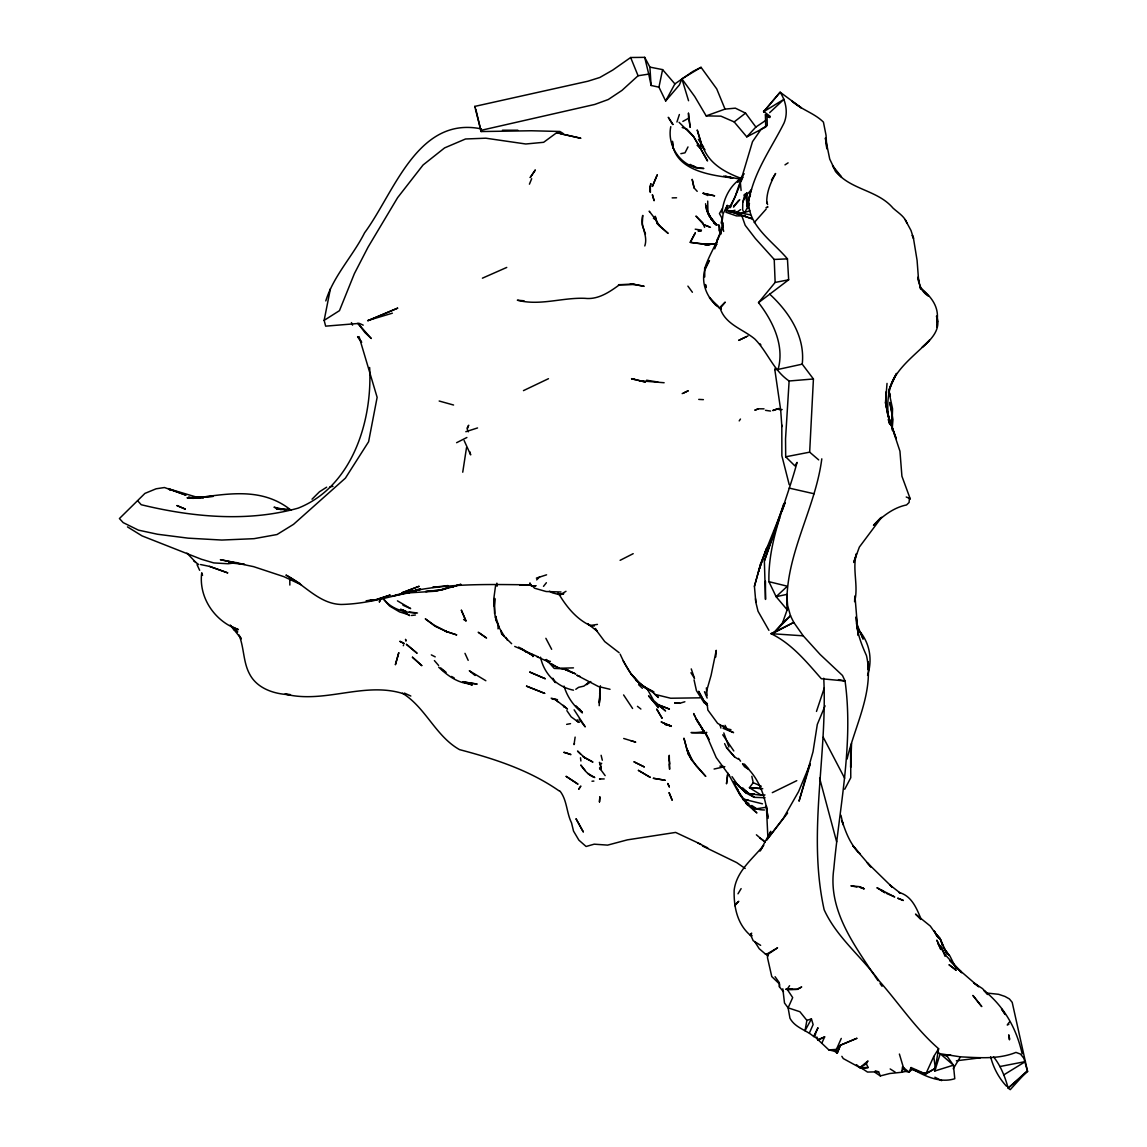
<?xml version="1.0" encoding="UTF-8"?>
<svg xmlns="http://www.w3.org/2000/svg" width="1147" height="1147" viewBox="0 0 1147 1147"><rect width="100%" height="100%" fill="white"/><g stroke="black" fill="none" stroke-linecap="round" stroke-linejoin="round"><path stroke-width="1.5" d="M577.601 721.707L577.371 719.958L577.558 721.363M934.791 1067.599L934.776 1070.997L953.429 1065.176L954.777 1078.725C940.612 1083.169 926.274 1076.789 914.016 1069.922M499.389 628.069L495.705 619.638L495.719 616.67L499.389 628.069L503.906 635.538M704.717 276.972L704.745 270.291L709.448 260.527C698.48 274.75 703.914 296.213 717.979 306.192L709.434 297.661L715.57 305.045L721.205 309.045L719.198 308.07L725.234 302.12L720.158 308.285C725.449 324.644 742.998 329.089 754.841 339.039C767.701 352.086 773.379 370.352 789.122 380.99L785.537 438.857L785.695 456.807L794.885 465.868L797.065 462.413C786.57 501.884 767.902 539.95 768.92 581.672L776.118 596.684L787.172 609.774L782.512 622.921L773.652 633.001L770.97 633.646C791.731 643.653 806.427 661.776 821.324 678.723L845.052 680.988C853.726 743.715 839.504 806.398 833.826 868.709C827.919 909.112 853.024 943.293 874.071 974.921M783.53 991.825L779.473 986.936L779.516 984.04L771.759 976.556L767.529 957.86L767.429 954.662L777.551 947.838L767.357 953.745M498.042 628.871L498.142 624.226M747.686 208.396L746.869 193.04L744.876 194.417L742.812 202.116L742.639 209.7L744.016 212.869M669.131 760.576L669.26 755.299L669.619 769.293L669.217 764.074M688.989 119.575L690.15 127.36L688.501 113.424M886.058 402.64L886.359 391.643L886.058 404.676L887.764 414.497L899.951 451.215L901.915 476.22L910.345 499.189M823.747 678.221C827.618 755.357 807.259 833.324 824.148 909.757C836.665 937.343 861.612 956.641 879.176 980.914C899.047 1003.41 915.836 1029.017 938.633 1048.731L934.776 1070.997L940.225 1053.749L937.5 1052.172M854.787 596.34L854.615 601.688C858.716 585.701 852.035 569.385 856.479 553.671L854.157 561.026M782.813 988.786L784.505 1003.037L788.104 1007.84L789.968 1018.264C795.43 1028.171 806.456 1029.82 814.069 1036.888L817.983 1027.755L813.94 1035.87L828.822 1049.892L834.557 1051.24L837.181 1053.261L840.436 1045.204L856.795 1038.336L840.436 1045.204L834.557 1051.24M818.686 459.89L809.667 452.162L813.424 378.983L802.226 364.158C805.38 336.716 789.093 312.013 769.723 294.177L758.525 302.622C772.834 321.131 784.806 345.605 778.082 369.42L774.813 369.563L780.691 410.11L781.867 426.584L781.81 425.078L781.867 455.76L789.222 484.679M642.607 215.593C639.94 226.274 648.385 235.207 644.8 245.96M891.993 419.616L891.778 411.687L889.757 402.411L892.968 419.458L892.108 430.01M600.627 766.612L600.455 769.479L599.523 767.974L605.157 775.616M670.78 126.657C666.593 146.974 682.494 168.924 703.842 168.48L695.412 167.419M599.193 705.677L600.11 687.182M715.771 656.973L716.244 650.335L711.097 675.311L706.251 692.243M885.47 402.597L889.455 420.189L896.18 438.57L887.764 414.497L885.47 402.597L887.032 383.413M599.652 693.849L600.383 685.777M769.723 294.177L788.663 279.796L787.444 258.864C770.397 238.691 739.586 220.396 751.486 189.499C758.396 165.612 773.021 145.009 784.075 122.958C788.276 112.807 786.025 101.208 780.132 92.204L763.658 111.718L780.132 92.204L801.423 107.918L792.19 101.323C801.581 109.782 814.542 113.223 823.431 122.127L826.041 135.26L826.829 148.852L825.396 138.013L829.74 159.103L834.959 169.957L832.521 165.598L841.525 176.982L835.188 170.817C850.156 190.015 877.34 189.671 893.011 208.094C898.044 212.697 904.854 216.539 906.99 223.364M495.705 619.638L496.106 616.398M767.658 207.478L767.773 206.589L766.01 207.722M575.134 737.105L574.03 744.589L574.504 743.471M649.704 190.187L650.808 183.778L649.704 190.187L650.378 192.381L650.306 186.187M721.922 227.852L722.725 222.532L723.097 226.088M462.743 472.206L466.514 447.617M722.022 212.826C723.313 198.417 730.367 184.237 743.342 177.039M797.38 989.445L801.696 986.979L796.548 989.359L786.039 989.187L787.459 989.732L792.692 997.589L788.104 1007.84L799.903 1011.726L806.886 1020.371L805.008 1030.78L811.431 1018.909L813.123 1024.572L809.452 1032.859M325.791 300.93C333.404 276.011 352.946 255.953 364.588 232.798C394.267 192.71 417.293 115.747 481.41 128.908M880.423 518.014L873.484 525.312C882.602 516.136 893.585 507.548 906.546 504.952L909.112 502.472L909.442 497.282M714.753 248.87L717.664 238.748L722.882 226.475C718.337 241.558 709.09 254.204 704.487 269.201M363.212 325.146L359.283 323.397L325.648 326.149L324.142 320.357L330.408 288.743M821.797 458.829C815.202 510.243 783.616 557.069 787.172 609.774M688.558 100.735L681.892 78.842L694.767 96.592L706.165 115.89L720.904 116.148L734.18 121.912L746.783 136.866L755.873 127.059L745.55 113.123L735.356 108.162L725.033 109.108L716.732 88.907L701.046 67.329L681.892 78.842L679.397 84.935L665.661 100.993L658.952 87.172L662.593 69.623L649.905 67.114L644.7 57.35L630.649 57.508L612.713 70.096L599.809 77.494L587.837 81.236L474.743 106.413L481.138 131.547L531.247 130.758L559.865 131.475L562.962 133.353L556.61 132.78L543.635 142.3L525.799 143.992L485.812 138.199L465.524 138.988L444.592 147.906L423.071 164.982L397.622 197.642L368.115 247.049L354.394 273.617L339.455 310.665L324.142 320.357M494.543 613.487L494.744 598.447L494.214 606.075L495.26 617.66M495.604 585.414L493.726 599.236L494.214 606.075L494.027 601.931M721.133 223.106L722.137 218.575L719.441 213.557L722.381 208.568M769.995 834.758L770.755 831.303L760.676 849.913M760.647 945.343L753.178 940.698L751.013 935.751L751.615 933.128L749.894 934.905C737.048 923.607 733.736 906.56 734.152 890.187C736.56 871.003 752.375 859.261 763.701 845.253L760.017 851.131M715.384 247.006L717.664 238.748M768.92 630.348L758.024 611.236L755.816 602.218L754.425 586.303L760.805 563.206L784.892 502.974M754.425 586.303L760.805 563.206M867.562 675.411C872.48 660.328 870.1 644.041 859.978 631.624L863.161 639.123L856.58 623.481M810.183 764.246L799.029 801.194L813.022 751.758L817.309 724.402L825.066 705.835M847.088 759.07C854.83 725.578 874.588 690.967 866.472 655.597C860.91 643.309 856.135 630.535 856.192 616.842L858.2 635.381L854.974 596.182M746.124 195.363L746.869 193.04L742.812 202.116M676.931 122.012L679.382 114.514M816.478 711.427L824.32 687.899M750.482 194.46L746.625 205.973L751.486 189.499L745.564 196.209M765.465 581.328L765.508 599.437L764.375 561.012L783.616 504.135M725.65 209.958L727.227 205.471L730.496 206.646L725.65 209.958L751.902 218.747L725.65 209.958L750.453 214.89M764.375 561.012L779.659 517.928M782.01 511.29L784.949 503.003M853.698 562.489L859.361 547.076L881.627 517.268M403.3 645.718L403.558 645.001M580.597 786.555L578.676 789.265L580.826 786.01M899.391 1054.05L903.549 1067.943L901.843 1072.259L889.771 1073.506L880.323 1075.929L874.631 1072.13M774.813 369.563L775.415 368.072M529.427 184.18L531.678 178.703M740.173 184.681L730.381 207.65M810.026 764.189L798.599 791.559L783.415 818.126L766.726 839.977L787.602 813.08M840.436 1045.204L837.181 1053.261L836.421 1049.405L841.267 1038.422M720.158 308.285L720.789 306.808M933.73 1056.53L925.772 1074.036L911.062 1067.556L909.026 1072.144L905.643 1071.413L901.843 1072.259L902.503 1066.782L909.026 1072.144L911.879 1069.534L925.772 1074.036L935.393 1068.316L933.73 1056.53L938.633 1048.731M821.983 1042.809L824.65 1036.902L817.582 1039.813M687.999 146.931L685.003 152.809L680.845 153.684M599.996 764.547L601.702 763.257M744.876 212.338L749.478 203.564M729.721 206.919L735.112 196.926L739.141 184.667L742.496 178.559M665.661 100.993L674.895 83.903L692.845 71.472L701.046 67.329M844.722 789.265L850.773 777.723L850.687 747.944L850.658 767.3L851.561 743.299M467.13 428.017L468.693 425.222L467.23 429.05L468.263 431.831M856.465 1064.674L859.906 1067.642L866.343 1063.842L867.964 1060.946L859.906 1067.642L843.26 1058.566L841.855 1056.33M737.994 893.814L741.12 888.624M953.229 1068.789L960.412 1056.846C978.864 1057.692 998.435 1059.556 1015.941 1052.401L1020.472 1054.079L1023.87 1058.265L1027.583 1071.57L1008.141 1088.116L1010.263 1089.65L1026.178 1072.101M768.117 546.144L766.196 549.184L758.611 571.106L766.196 549.184L768.103 546.316M754.224 222.59L766.196 209.055M530.358 177.312L535.348 169.942L530.186 177.57M739.198 420.892L740.46 419.056M787.559 988.657L789.58 985.717M735.241 204.596L733.478 207.034L739.772 199.707M1009.346 1022.149L1007.252 1024.974L1008.873 1024.271M771.487 180.022L775.601 173.498C770.641 182.602 766.196 192.839 766.827 203.42L766.741 201.915L767.615 204.51M751.83 776.304L753.235 782.67L749.435 787.717L761.508 795.258L764.992 794.928M744.202 173.742L737.65 182.158L739.93 180.108M543.506 586.361L546.388 582.719M758.525 302.622L775.143 282.434L788.663 279.796M733.836 206.116L738.725 200.395M525.484 651.166L533.427 655.955L532.853 656.586L532.007 654.292M536.653 579.88L539.649 576.898M359.068 336.63L377.134 397.349L368.603 441.738L345.405 478.141L293.546 524.322L277.015 534.531L254.032 538.674L221.83 540.051L188.137 538.158L157.497 534.244L138.443 530.143L123.188 522.631L119.417 518.544L144.923 493.396L156.107 488.794L164.451 487.532L186.029 495.189L168.523 488.78L199.664 498.042L194.101 496.895L203.291 498.156M813.94 1035.87L815.603 1034.221M769.651 112.664L784.018 99.259L763.658 111.718M312.027 499.203L319.483 491.776L326.666 487.188M658.952 87.172L651.095 85.466L648.729 74.111L638.062 75.745L621.989 90.384L608.268 99.517L594.748 104.449L480.579 130.443M1026.035 1072.001L1008.141 1088.116C1005.116 1077.047 1000.786 1065.778 993.517 1056.817M589.888 681.691L586.604 684.644L590.777 681.533M782.512 622.921L790.484 615.81L787.631 605.53L786.77 594.418L776.118 596.684L787.372 586.217L768.92 581.672M734.18 121.912L745.55 113.123M589.558 681.791L583.88 686.121L578.59 687.325L575.794 689.29M618.735 285.302C608.885 292.471 597.759 299.826 584.97 298.335C562.36 297.374 539.864 306.106 517.354 300.213L524.036 300.786M755.873 127.059L765.766 120.406M743.901 195.062L744.876 194.417L745.005 195.779M784.992 164.867L788.089 162.86M633.187 553.671L620.111 560.324M1003.854 1074.839L1025.418 1061.577L999.797 1066.552M565.987 591.307L560.066 594.863L551.979 592.712M735.499 213.127L740.532 209.672M682.852 121.41L688.601 118.256M748.016 335.899L738.682 340.387L746.468 336.645M935.393 1068.316L926.489 1073.191L921.93 1073.047L914.188 1069.793M746.783 136.866L765.737 127.03L765.393 114.757L769.766 117.295M456.606 442.699L466.886 437.494M772.304 792.649L796.778 780.663M824.65 1036.902L818.083 1040.114L816.865 1036.974M683.569 393.034L688.272 390.769L682.193 393.607M523.462 390.625L548.467 378.696M482.414 278.176L506.745 267.437M729.076 211.794L735.012 210.245M753.608 809.223L766.196 807.259M758.181 408.862L754.798 410.196L758.497 408.805L764.031 408.848M706.165 115.89L725.033 109.108M519.749 585.257L530.502 584.812L529.885 582.948L531.706 586.26L535.807 585.744L531.706 586.26L530.502 584.812C484.177 584.468 436.806 582.576 391.772 596.297L406.841 593.228L419.859 588.812M459.001 584.669L452.305 586.934L460.75 584.253M945.343 1055.828L950.677 1054.982L943.537 1054.91M536.366 578.117L546.574 574.819M806.886 1020.371L811.431 1018.909M465.825 431.702L477.553 427.946M440.706 590.017L448.979 587.364L436.577 591.135L404.948 593.114M738.51 214.403L749.851 210.79M375.47 599.752L390.238 595.035L375.141 600.225L366.151 600.799L375.47 599.752L370.123 600.354M704.172 731.628C691.727 733.765 682.58 731.614 703.355 733.32L706.151 732.446M367.613 320.601L392.374 313.174M674.923 703.011L679.712 703.283L684.874 701.763M406.841 593.228L420.705 589.3L406.138 593.085L414.999 591.393L404.862 592.827M570.518 723.657L566.647 724.359M460.664 584.454L441.652 589.974M703.355 733.32L706.824 732.446M416.935 590.304C391.916 596.182 367.011 603.996 341.118 604.469C319.067 603.895 304.328 584.454 285.947 575.077L300.313 583.751M714.094 769.035L724.818 766.669M778.082 369.42L802.226 364.158M785.695 456.807L809.667 452.162M329.949 486.858L332.988 486.342M597.444 624.398L590.203 625.516C576.697 619.208 566.976 607.337 559.392 594.892M868.15 1067.527L859.906 1067.642L862.085 1068.474L868.15 1067.527L866.343 1063.842M956.369 1060.789L980.427 1057.806M742.123 215.894L745.464 215.493M436.577 586.906L432.591 587.393L448.047 585.558M411.472 615.48L415.415 615.021M193.169 498.357C227.364 493.941 261.774 486.672 291.08 510.229M439.029 590.189L425.609 591.508L439.875 590.146M517.842 130.228L502.443 130.228M789.122 380.99L813.424 378.983M618.491 284.843L633.875 284.356L618.893 284.685M563.406 668.816L554.216 668.414L546.287 659.468C551.234 666.507 560.066 668.486 568.08 669.877M779.243 409.723L782.125 409.536M697.204 191.348L694.093 187.922L692.215 179.477L694.093 187.922M828.822 1049.892L836.421 1049.405M701.075 230.762L698.05 230.948L701.319 230.776M591.981 781.222L593.874 781.093M706.093 244.239L716.789 244.211L704.244 244.311L690.25 242.347L695.268 232.927L690.25 242.347L706.093 244.239L716.789 244.211M754.998 942.074L759.228 948.727L765.379 954.003L768.504 953.845M723.657 231.407L721.907 222.833L723.126 213.758L727.227 205.471L725.965 212.252L736.474 215.908L741.88 215.894L745.192 225.299L755.371 238.519L774.225 259.451L787.444 258.864M787.459 989.732L796.548 989.359M573.457 667.869L561.829 668.199L575.722 673.949L566.001 669.604M880.323 1075.929L878.588 1071.814L867.505 1072.058L862.085 1068.474M672.156 197.886L676.544 197.786M751.013 935.751L752.102 935.737L749.894 934.905M604.211 778.928L599.494 778.971L600.498 778.985M533.269 586.934L534.574 588.21L546.13 591.522L561.012 591.995M699.727 697.835L670.68 698.236L656.141 694.681M288.786 509.196L276.484 509.01L285.918 509.842M765.063 797.724L754.396 797.351L746.224 793.122L738.568 786.025L748.876 793.71L754.181 793.81M786.039 989.187L792.52 989.331M719.872 766.139L723.112 766.225M417.508 613C404.934 612.871 390.568 609.1 383.17 598.247M698.738 399.4L703.398 399.643M770.54 411.07L765.493 410.325M803.215 635.825L770.97 633.646L793.767 622.405L803.215 635.825L820.134 654.478L842.472 675.468L845.052 680.988L838.486 679.641M761.608 788.548L749.435 787.717L762.755 788.72M674.723 702.925L679.712 703.283M709.778 244.87L704.487 244.483L708.645 245.028M634.348 379.499L631.596 378.668L639.596 380.732L664.127 382.74M285.675 509.813L274.018 507.218L281.015 509.598M704.244 244.311L708.387 244.727M657.891 382.037L646.578 380.216M946.533 1055.441L953.429 1065.176L940.225 1053.749L960.412 1056.846M987.352 993.101L998.621 994.306L1004.958 996.442L1009.417 998.937L1012.199 1002.349L1027.583 1071.57M859.089 886.631L863.29 888.509L859.089 886.631L850.902 885.799L856.952 887.075M409.293 612.011L415.874 612.799M742.726 787.96L748.876 793.71L761.508 795.258M594.232 626.076L590.203 625.516L587.522 623.595L597.358 631.366L595.379 628.441M725.65 176.237L732.603 177.971C710.022 175.219 675.583 170.43 672.156 142.472M550.417 661.36L545.872 660.686L536.782 656.658M695.225 229.185L701.477 230.117M723.7 176.05L740.733 179.247M189.671 498.214L187.061 497.798L213.299 496.321L193.485 498.099L188.452 497.268L192.94 498.357M733.851 781.594L738.926 785.466M610.032 689.29L598.447 686.537L576.769 675.196L580.009 676.443M404.217 693.978C364.732 680.888 324.787 704.172 285.001 694.05L290.478 694.695C274.793 694.351 257.157 688.774 249.559 673.977C243.064 661.948 244.211 647.553 238.963 634.879M726.668 176.853L732.603 177.971M727.642 773.021C737.163 787.717 743.07 809.911 764.461 809.983M200.567 564.539L209.586 566.403L227.622 572.84L209.586 566.403M748.418 800.233L744.073 799.316L762.468 803.818M560.711 133.798L580.869 138.271L556.61 132.78M639.596 380.732L645.474 382.037L631.596 378.668M554.775 699.297L551.836 698.652L554.603 699.555M703.097 193.255L714.495 195.807L703.097 193.255L707.771 195.535M789.193 488.106L814.098 493.769M554.488 698.996L557.499 699.684M730.983 729.693L726.911 728.761L717.606 723.313L707.857 710.036L707.068 703.67M671.009 725.951L664.988 724.359L670.508 725.822L661.131 721.95L671.339 726.381L670.809 725.664M551.148 698.179L552.997 698.652M439.172 401.02L453.567 405.02M630.864 740.704L635.725 742.123L623.71 738.482M406.396 614.018L399.557 611.925L389.65 606.06L383.155 598.763M463.273 681.848L477.152 684.099L462.929 681.935L471.345 683.87C458.384 683.641 447.717 675.784 438.713 667.21M875.304 1070.811L878.588 1071.814M682.207 127.503L686.852 129.037L693.62 136.522L707.541 160.953L698.337 144.565M547.047 661.346L548.438 661.833L545.456 659.998M463.187 681.877L472.306 685.031L462.987 681.633M716.015 224.339L709.405 216.367L716.015 224.339L718.796 225.299M860.508 887.463L864.336 888.839L859.619 886.875M573.486 690.179C556.754 686.838 543.922 673.791 540.538 657.188M400.92 609.358L405.966 611.208M723.069 728.288L733.564 732.618L726.467 729.134M741.077 178.344C726.108 172.839 710.997 164.738 704.043 149.612M704.602 227.364L702.767 222.762L695.942 216.08L703.857 224.755L710.48 227.292M658.034 704.688L669.375 709.061L658.034 704.688L665.575 710.968L653.718 700.573L647.281 689.06M703.857 224.755L709.463 226.92M549.399 591.25L551.248 592.01M886.473 893.384L894.732 896.954L876.925 887.721L884.853 892.724L880.867 889.757L882.115 890.674M559.937 791.014C567.134 800.018 566.46 812.75 571.521 822.843L573.529 831.102L578.891 840.149L586.088 846.486L594.203 844.178L607.623 845.124L627.366 839.862L675.626 832.421L700.817 844.235M400.475 609.344L404.848 611.193L401.995 609.731M514.731 646.435L525.054 650.793L521.01 648.313M906.245 497.009L909.256 498.285M402.941 605.215L410.64 608.598L397.45 600.856M753.235 782.67L761.293 786.24M518.63 647.066L525.856 651.869L525.24 651.095L538.086 656.83M404.404 693.103L410.827 696.043M301.446 584.855L283.897 576.669L253.63 566.661L220.382 559.679L244.497 564.367L228.611 562.747L236.841 562.647L228.167 563.75L213.743 562.919L201.313 559.234L142.027 535.878L127.475 526.889M565.528 669.418L573.701 673.246M716.172 223.894L713.506 222.647L716.086 224.941M653.919 691.913L643.911 686.523L653.432 692.544M697.706 842.945L707.742 847.891M934.848 1077.219L941.63 1080.632M431.329 654.894L435.215 656.858M584.812 757.837L592.927 762.095L582.948 756.432L584.812 757.837L577.529 751.056L580.583 754.095M690.193 164.408L695.813 167.462L692.86 165.742M702.552 846.013L736.704 862.601L745.192 868.494M451.531 676.458L454.155 677.92M555.98 700.014L567.464 709.061L564.295 706.251M693.132 165.914L695.813 167.462M403.486 611.982L409.68 615.566L405.264 612.928M587.909 773.465L594.763 777.523C588.54 775.644 584.339 770.096 580.755 765.02L585.4 770.727M525.24 651.095L533.427 655.955M765.379 954.003L768.318 955.752M463.603 619.48L465.954 620.885L461.381 610.276L465.954 620.885M485.841 680.73L469.309 670.751L475.102 675.497M551.42 663.697L558.575 668.07M724.617 743.614L726.538 747.629L734.596 756.905L738.066 759.056M748.389 769.221L744.575 766.813L742.568 764.002M576.64 720.431L579.206 722.051M890.172 1068.947L895.219 1072.173M653.403 218.288L655.969 219.952L657.389 223.722L659.783 226.26L668.128 233.4L657.389 223.722L655.238 216.267L655.969 219.952L649.202 211.148L649.56 211.865M743.199 799.903L748.891 803.631M751.744 805.481L756.016 808.277M557.901 593.329L560.094 594.763L563.779 593.73L558.818 594.103L560.066 594.863L558.044 593.386M765.393 114.757L769.709 117.596M748.876 793.71L754.396 797.351L738.568 786.025M559.105 790.885C529.297 770.11 494.515 758.812 459.56 749.636C435.616 736.216 425.781 707.67 402.525 693.247M649.13 690.293C634.908 682.752 626.52 668.314 620.154 654.148M759.73 837.955L763.873 840.751M478.184 632.269L486.557 638.019L478.7 632.484M578.748 722.395L571.163 716.875L566.862 710.624M186.961 553.112L195.893 562.46M442.427 670.02L445.022 671.927M193.628 560.826L198.732 564.568M763.472 111.288L770.254 116.406M637.445 706.337L640.886 709.032M643.911 686.523L647.453 689.318M500.68 630.735L501.683 633.961L511.634 643.696M501.683 633.961L504.451 636.198M724.287 726.625L726.911 728.761L725.047 725.334M440.72 667.941L446.14 672.386M707.412 703.713L703.412 700.344L698.623 691.297L706.05 704.487L703.412 700.344L707.57 705.505M858.214 852.078L852.995 845.927L871.06 867.032L867.304 862.802L892.38 887.305L890.201 885.212L900.581 893.327L899.047 892.481C911.392 895.678 916.582 908.023 920.898 918.761M756.403 834.801L765.092 842.242M860.135 853.741C850.73 845.31 845.841 832.708 842.099 820.894L843.088 824.75L840.952 815.23M679.053 122.299L693.462 136.493L700.731 148.752L697.075 145.225M752.919 809.366L756.891 812.951L746.181 803.631M654.478 693.921L658.392 697.505L650.908 690.494M692.387 292.256L687.899 286.119M555.42 699.441L557.944 701.821M638.578 684.644L642.392 688.286M944.755 949.931L949.859 955.881L955.981 968.097M737.736 784.935L746.224 793.122M704.975 149.655L700.287 145.024L704.172 148.995M935.723 933.744L940.153 938.705L942.82 945.702L940.368 939.364L936.282 934.475L939.909 938.232L947.064 954.032L943.207 947.021L949.042 955.437L946.017 951.135M235.293 629.517L237.716 631.968L231.006 626.205L238.375 629.603C215.005 621.832 198.374 597.515 201.743 572.769L202.56 575.335M920.769 919.435L915.521 914.102L930.303 926.059L938.647 937.959L935.608 933.945M168.48 488.565L170.172 490.314M630.821 673.561L641.187 684.945L630.821 673.561L623.208 660.959M619.136 652.715L604.741 641.603L595.608 629.359M137.583 500.68L141.224 504.723C191.907 517.082 247.451 522.401 298.263 508.107C352.287 486.572 372.574 420.949 369.635 367.484M742.596 763.716C759.486 777.279 765.823 797.681 768.031 818.413M716.244 224.826C710.567 219.177 706.122 211.908 705.577 203.75M744.403 764.074L748.604 768.848M726.538 747.629L734.596 756.905M662.593 69.623L674.895 83.903M434.398 660.586L438.613 665.489M231.35 626.334L234.676 630.248L231.307 626.262M1006.464 1086.195C998.793 1077.922 993.402 1067.785 990.635 1056.86M759.873 343.684L760.877 344.917M703.57 146.931L701.477 144.307L703.498 147.82M702.064 729.048L704.33 731.929L695.77 718.079L707.384 736.861M729.521 775.745L716.215 757.594L705.405 732.675L709.161 739.471M230.246 625.029L241.3 638.836L239.752 636.198M552.969 679.411L555.406 682.608L552.854 678.25M707.771 212.926L706.179 205.772L707.957 213.657L714.739 222.618M579.12 719.126L585.214 726.868L574.131 709.821M579.507 708.918L582.375 712.817L575.909 706.007L582.16 712.502C573.4 705.878 567.148 696.587 564.037 686.092M361.735 342.279L357.606 336.616L360.889 341.189M738.553 758.368L740.561 761.178M875.018 976.369L878.029 980.628M880.05 983.466L882.057 986.305M775.085 976.728L779.286 982.649L779.473 986.936M722.739 734.811L733.808 750.941M732.015 776.634L737.994 785.308M673.074 124.45L668.271 117.295L672.658 124.536M704.33 731.929L697.276 721.334L693.634 713.549L695.053 716.545M623.595 694.939L632.599 708.488M690.924 672.759L694.236 677.92M857.153 627.237L859.031 630.162M704.172 702.867L696.444 690.666L694.05 679.87M721.162 233.902L718.983 230.404L719.054 225.041L720.818 232.425M654.865 218.317L659.783 226.26M474.743 106.413L475.374 107.445M903.549 1067.943L905.643 1071.413M698.394 139.332L703.34 147.619M706.581 209.5L711.728 219.765L706.581 209.5L706.179 205.772M905.241 219.823L911.005 230.475L913.514 238.375L912.252 235.379L913.327 237.443L917.084 260.355L918.718 281.947L918.087 277.058C918.79 284.571 921.701 292.256 928.626 296.127L920.883 288.341C931.636 296.872 939.967 307.783 936.741 322.522L937.314 318.436L937.472 322.035L936.511 316.027C941.615 328.974 931.192 339.698 922.202 347.297L929.529 340.172C915.091 355.47 895.492 368.302 889.197 389.507L896.567 373.42C887.19 388.26 886.058 406.741 889.699 423.573M733.98 782.096L735.729 785.193M600.655 764.504L599.437 762.354L601.286 768.633L600.856 765.881M505.942 637.402L507.49 640.356M545.872 638.306L551.664 649.317M823.245 737.277L844.651 778.225M736.331 786.856L737.994 790.34M197.04 564.668L199.65 570.303M945.071 956.326L940.841 945.888M464.134 440.548L470.671 454.886L469.84 451.746M464.979 653.346L468.177 660.342M563.234 705.305L564.052 707.154M728.89 746.998L723.814 732.933M669.131 792.663L672.199 800.276L669.16 792.835M351.441 322.594L352.559 325.16M704.487 691.713L707.14 698.036M911.062 1067.556L911.879 1069.534M738.525 791.631L747.658 804.922L739.586 794.197L737.722 789.523M630.649 57.508L638.062 75.745M645.474 233.988L642.177 224.912L642.822 215.464M602.318 760.232L601.114 755.299M691.254 668.916L694.523 678.508M888.208 419.515L889.785 424.247M722.968 725.549L723.384 726.811M1022.163 1053.864C1016.557 1028.601 1004.27 1006.679 984.069 990.521L987.768 994.521L982.563 988.642L973.631 982.778L978.678 986.75L954.648 965.96L961.358 971.925L949.931 960.598L961.716 972.756L945.859 955.465L938.246 943.895L940.741 948.426L936.841 940.124L940.669 949.444M701.606 144.092L697.218 129.984L701.147 143.418M888.853 391.285L892.552 408.776L892.036 425.379L891.907 420.949M888.868 391.371L890.359 396.418L888.753 390.224M819.618 778.168L836.636 841.783M890.889 425.465L888.308 415.63L889.642 423.716M720.029 724.746L720.89 728.073M644.7 57.35L648.729 74.111M475.79 109.166L481.138 131.547M919.062 282.191L920.64 288.987L919.98 286.162M746.037 197.958L747.93 208.639M705.52 284.757L706.065 287.725L705.505 284.528M669.346 761.121L669.776 764.002M766.769 809.051L766.354 805.925L767.902 837.912M767.185 812.176L767.816 816.85M580.482 757.78L580.898 760.991M706.366 687.942L707.154 695.684M741.105 190.474L740.345 182.344L752.504 141.669L761.207 129.124L767.257 125.539L767.071 116.851M755.515 598.72L755.816 602.218M649.905 67.114L651.095 85.466M496.866 583.149L497.052 586.289M774.225 259.451L775.143 282.434M688.458 113.109L688.587 117.955M707.713 201.083L707.957 213.657M289.761 578.231L289.847 585.07M937.228 323.626L937.128 327.339L937.228 323.626M1009.518 1038.25L1009.46 1039.827L1008.729 1034.838L1009.518 1038.25M599.852 796.993L599.48 801.911L599.852 796.993M599.996 694.552L599.336 702.781L599.996 694.552M727.47 775.128L726.495 783.817L727.958 773.436L727.47 775.128M398.755 652.801L395.428 664.586L398.755 652.801M381.535 597.702L379.37 601.874L381.535 597.702M405.938 640.829L405.565 639.467L405.938 640.829M657.188 174.975L652.399 186.402L657.188 174.975M735.198 904.725L734.783 905.671L738.754 901.298L735.198 904.725M790.484 615.81L773.652 633.001L793.767 622.405L790.484 615.81M397.608 308.17L368.072 320.601L397.608 308.17M418.97 586.346L402.153 592.712L418.97 586.346M775.831 409.465L772.734 410.554L779.028 408.504L775.831 409.465M634.922 284.485L630.391 283.811L644.141 286.291L634.922 284.485M665.031 780.232L653.403 778.297L665.031 780.232M566.518 752.977L563.808 752.303L570.962 754.597L566.518 752.977M456.578 634.865L444.692 630.979L456.578 634.865M185.169 509.053L176.996 505.583L185.169 509.053M902.417 900.051L897.642 898.187L903.32 900.481L902.417 900.051M544.653 693.362L526.545 686.164L544.653 693.362M447.832 632.212L435.229 626.334L425.293 618.85L434.183 625.172L447.832 632.212M545.183 678.694L529.828 672.099L545.183 678.694M403.257 642.922L399.787 641.302L404.274 643.668L403.257 642.922M644.213 766.884L634.105 761.88L644.213 766.884M650.292 777.379L638.42 770.383L650.292 777.379M577.801 784.032L566.202 776.404L577.801 784.032M416.906 653.102L406.482 644.385L416.906 653.102M952.942 967.552L948.999 964.713L956.197 970.333L952.942 967.552M646.435 688.386L636.356 680.687L646.435 688.386M421.752 665.575L412.447 657.231L421.752 665.575M371.169 338.437L364.99 332.587L357.864 323.296L371.169 338.437M979.165 1003.453L972.914 995.438L981.775 1006.579L979.165 1003.453M705.649 776.275L691.627 760.06L687.784 753.163L696.172 765.909L705.649 776.275M655.826 704.344L648.571 695.856L658.521 707.67L655.826 704.344M1002.664 1010.493L1001.517 1009.03L1005.245 1014.522L1002.664 1010.493M662.005 718.079L656.787 709.247L662.005 718.079M935.981 933.859L934.045 930.647L937.773 937.056L935.981 933.859M583.235 831.819L576.109 818.929L583.235 831.819M669.289 786.842L667.798 783.544L669.289 786.842M691.956 760.017L686.609 748.331L683.942 738.166L687.756 752.217L686.609 748.331L691.956 760.017M654.077 200.582L652.414 194.832L654.077 200.582M868.365 663.984L868.136 661.676L868.451 669.862L868.365 663.984M868.408 667.368L868.035 662.493L868.594 670.049L868.408 667.368M672.945 148.25L672.457 141.454L672.945 148.25"/></g></svg>
